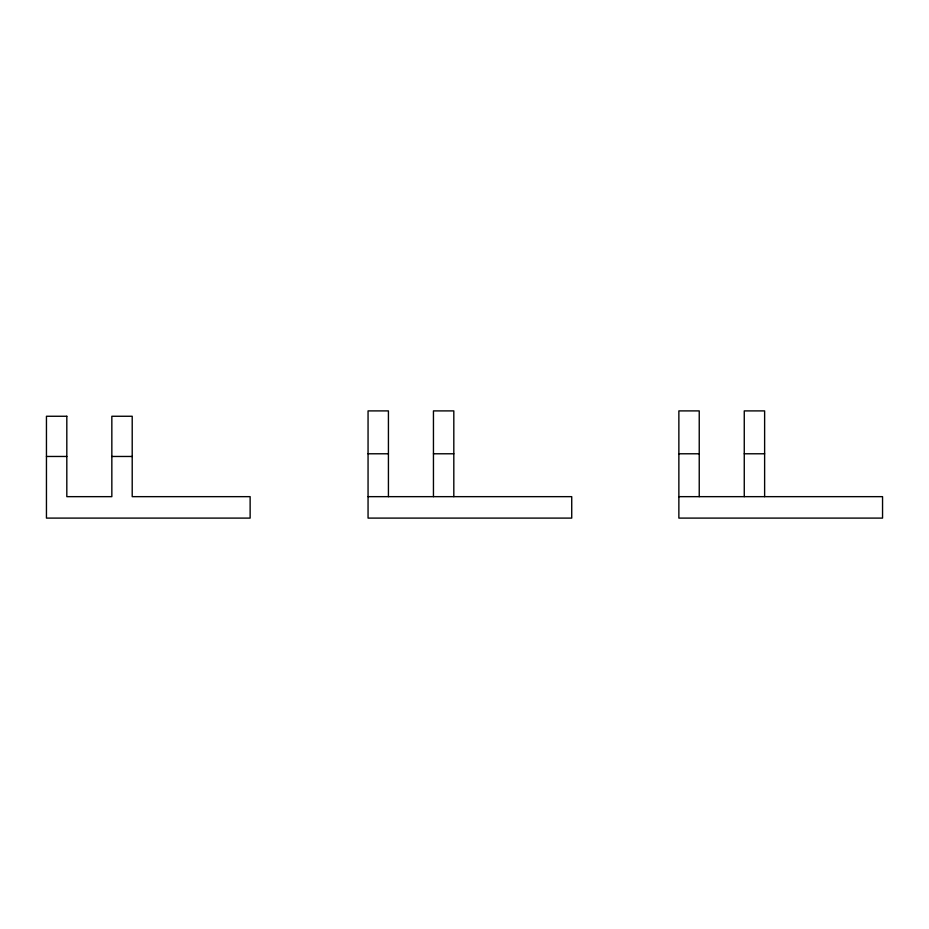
<?xml version="1.0" encoding="UTF-8"?>
<svg xmlns="http://www.w3.org/2000/svg" width="929" height="929" viewBox="0 0 929 929"><rect width="100%" height="100%" fill="white"/><g stroke="black" fill="none" stroke-linecap="round" stroke-linejoin="round"><path stroke-width="1.39" d="M368.058 453.782L388.427 453.782M433.448 453.782L453.816 453.782M678.867 453.782L699.235 453.782M744.257 453.782L764.625 453.782M46.45 456.464L66.818 456.464M111.84 456.464L132.208 456.464M368.058 496.655L571.73 496.655L571.73 518.103L368.058 518.103L368.058 410.897L388.427 410.897L388.427 496.655M678.867 496.655L882.55 496.655L882.55 518.103L678.867 518.103L678.867 410.897L699.235 410.897L699.235 496.655M764.625 496.655L764.625 410.897L744.257 410.897L744.257 496.655M453.816 496.655L453.816 410.897L433.448 410.897L433.448 496.655M66.818 416.262L46.45 416.262L46.45 518.103L250.133 518.103L250.133 496.655L132.208 496.655L132.208 416.262L111.84 416.262L111.84 496.655L66.818 496.655L66.818 416.262"/></g></svg>
